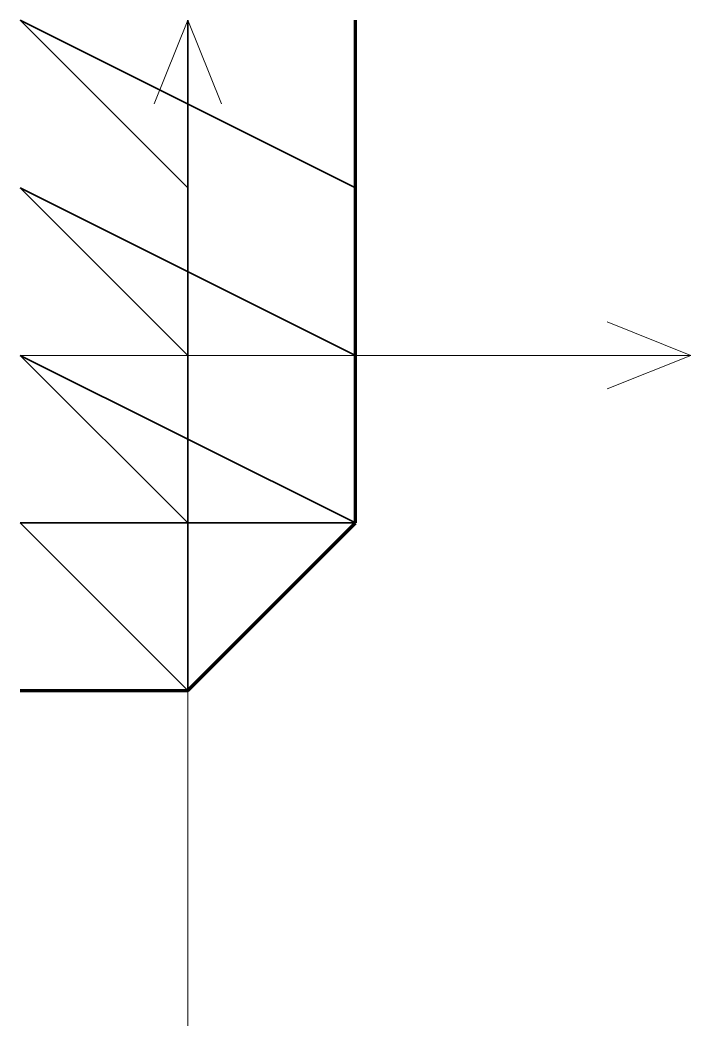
# Model space of a CAD drawing. Header units: millimetres. Extents: x -10 to 30, y -40 to 20.
import ezdxf

# ---------------------------------------------------------------- set-up
doc = ezdxf.new("R2010")
doc.units = ezdxf.units.MM
doc.layers.get('0').update_dxf_attribs({"linetype": 'CONTINUOUS', "lineweight": 0})

msp = doc.modelspace()

# ---------------------------------------------------------------- linework, layer by layer
at = {"color": 3, "linetype": 'CONTINUOUS', "lineweight": 35}
for p, q in [((0, 10), (-10, 20)), ((0, -20), (0, 20)), ((0, 0), (-10, 10)), ((0, -10), (-10, 0)), ((0, -20), (-10, -10)), ((-10, -20), (0, -20))]:
    msp.add_line(p, q, dxfattribs=at)
at = {"color": 5, "linetype": 'CONTINUOUS', "lineweight": 35}
for p, q in [((10, 10), (-10, 20)), ((10, -10), (10, 20)), ((10, 0), (-10, 10)), ((10, -10), (-10, 0)), ((-10, -10), (10, -10))]:
    msp.add_line(p, q, dxfattribs=at)
at = {"linetype": 'CONTINUOUS', "lineweight": 18}
for p, q in [((-2, 15), (0, 20)), ((0, -40), (0, 20)), ((0, 20), (2, 15)), ((25, 2), (30, 0)), ((-10, 0), (30, 0)), ((30, 0), (25, -2))]:
    msp.add_line(p, q, dxfattribs=at)
at = {"color": 8, "linetype": 'CONTINUOUS', "lineweight": 70}
for p, q in [((10, -10), (10, 20)), ((0, -20), (10, -10)), ((-10, -20), (0, -20))]:
    msp.add_line(p, q, dxfattribs=at)

doc.saveas('drawing.dxf')
